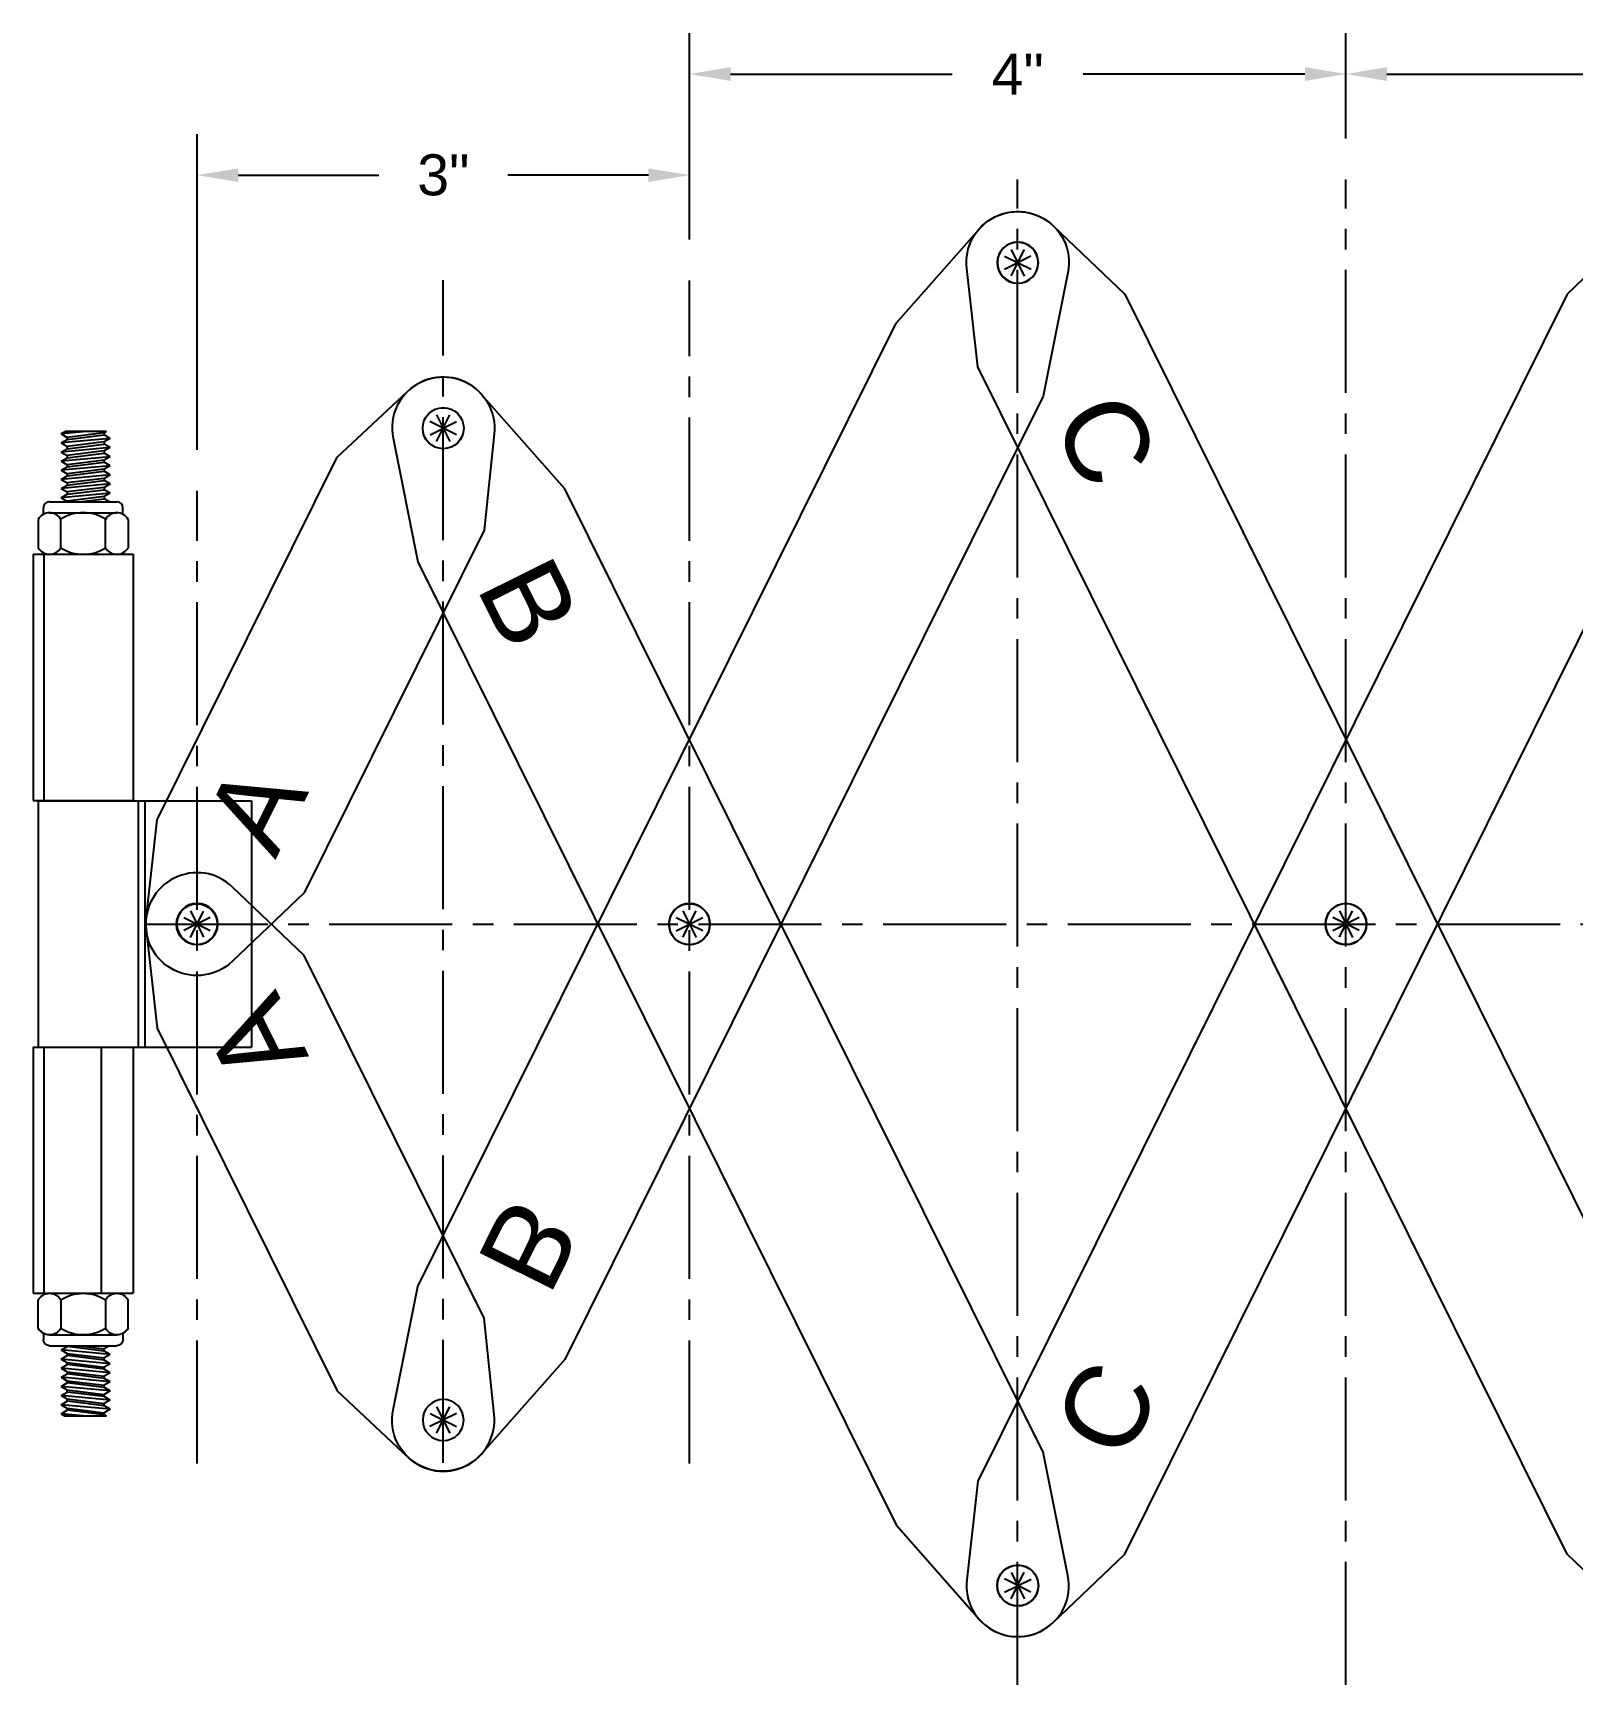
# Model space of a CAD drawing. Header units: inches. Extents: x 0 to 34.5, y -15.8 to 21.6.
# Drawn here: x 12.35 to 21.73, y 11.52 to 21.59 of the extents above; entities that cross this region are included whole.
import ezdxf

# ---------------------------------------------------------------- set-up
doc = ezdxf.new("R2010")
doc.units = ezdxf.units.IN
doc.header["$MEASUREMENT"] = 0
doc.linetypes.add('CENTER2', pattern=[1.125, 0.75, -0.125, 0.125, -0.125])
for name, color, linetype in [('Anchors', 4, 'Continuous'), ('Conditions', 1, 'Continuous'), ('Dimensions', 3, 'Continuous'), ('Text', 2, 'Continuous')]:
    doc.layers.add(name, color=color, linetype=linetype)
doc.styles.add('Arial', font='arial.ttf')
doc.dimstyles.new('Arial', dxfattribs={"dimtxt": 0.25, "dimasz": 0.25, "dimexe": 0.25, "dimexo": 0.25, "dimgap": 0.25, "dimtad": 0, "dimtih": 1, "dimtoh": 1, "dimdec": 4, "dimzin": 0, "dimdsep": 46, "dimlunit": 4, "dimtxsty": 'Arial', "dimcen": 0.25, "dimadec": 0, "dimazin": 0, "dimtfac": 1, "dimtdec": 4, "dimtofl": 0, "dimtmove": 0, "dimatfit": 3, "dimfxl": 0, "dimfrac": 2, "dimtolj": 1, "dimtzin": 0, "dimarcsym": 0})

# ---------------------------------------------------------------- blocks, each defined once
blk = doc.blocks.new('*D11')
at = {"layer": 'Defpoints', "color": 0}
for p in [(16.346, 20.726), (16.346, 20.083), (13.346, 18.802)]:
    blk.add_point(p, dxfattribs=at)
at = {"layer": 'Dimensions', "color": 0, "lineweight": -2}
for p, q in [((13.346, 19.052), (13.346, 20.976)), ((16.346, 20.333), (16.346, 20.976)), ((13.596, 20.726), (14.452, 20.726)), ((16.096, 20.726), (15.239, 20.726))]:
    blk.add_line(p, q, dxfattribs=at)
at = {"layer": 'Dimensions', "color": 0}
for points in [[(13.596, 20.767), (13.596, 20.684), (13.346, 20.726)], [(16.096, 20.767), (16.096, 20.684), (16.346, 20.726)]]:
    blk.add_solid(points, dxfattribs=at)
at = {"layer": 'Dimensions', "color": 0, "insert": (14.846, 20.726), "char_height": 0.25, "attachment_point": 5, "style": 'Arial'}
blk.add_mtext('\\A1;3"', dxfattribs=at)
blk = doc.blocks.new('HLN516S')
at = {"layer": 'Anchors'}
for p, q in [((-0.205, 0.32), (0.205, 0.32)), ((-0.274, 0.213), (-0.274, 0.04)), ((-0.242, 0.244), (-0.242, 0.283)), ((-0.205, 0.253), (0.205, 0.253)), ((-0.137, 0.04), (-0.137, 0.213)), ((0.137, 0.04), (0.137, 0.213)), ((0.242, 0.244), (0.242, 0.283)), ((0.274, 0.213), (0.274, 0.04)), ((-0.205, 0), (0.205, 0))]:
    blk.add_line(p, q, dxfattribs=at)
for centre, radius, start, end in [((-0.205, 0.283), 0.037, 90, 180), ((0.205, 0.283), 0.037, 0, 90), ((-0.205, 0.175), 0.0783, 29.0208, 150.9792), ((0, 0.001), 0.253, 57.1911, 122.8089), ((0.205, 0.175), 0.0783, 29.0208, 150.9792), ((-0.205, 0.078), 0.0783, 209.0208, 330.9792), ((0, 0.253), 0.253, 237.1911, 302.8089), ((0.205, 0.078), 0.0783, 209.0208, 330.9792)]:
    blk.add_arc(centre, radius, start, end, dxfattribs=at)
blk = doc.blocks.new('BL-14B&C')
for p, q in [((71.097, 26.473), (70.487, 26.473)), ((70.487, 26.473), (70.487, 24.973)), ((71.032, 26.473), (71.032, 24.973)), ((71.097, 26.473), (71.097, 24.973)), ((71.097, 24.973), (70.487, 24.973)), ((71.067, 24.97), (69.767, 24.97)), ((69.767, 24.97), (69.767, 23.47)), ((70.417, 24.97), (70.417, 23.47)), ((70.457, 24.97), (70.457, 23.47)), ((71.067, 24.97), (71.067, 23.47)), ((71.067, 23.47), (69.767, 23.47)), ((71.097, 23.469), (70.487, 23.469)), ((70.487, 23.469), (70.487, 21.969)), ((70.682, 23.469), (70.682, 21.969)), ((71.032, 23.469), (71.032, 21.969)), ((71.097, 23.469), (71.097, 21.969)), ((71.097, 21.969), (70.487, 21.969))]:
    blk.add_line(p, q)
blk.add_circle((70.096, 24.22), 0.125)
at = {"layer": 'Anchors'}
for p, q in [((70.627, 27.18), (70.664, 27.201)), ((70.65, 27.222), (70.664, 27.214)), ((70.65, 27.222), (70.902, 27.222)), ((70.664, 27.214), (70.664, 27.201)), ((70.664, 27.214), (70.89, 27.186)), ((70.89, 27.173), (70.664, 27.201)), ((70.769, 27.222), (70.927, 27.207)), ((70.927, 27.207), (70.89, 27.186)), ((70.89, 27.186), (70.89, 27.173)), ((70.927, 27.207), (70.902, 27.222)), ((70.627, 27.18), (70.927, 27.152)), ((70.627, 27.18), (70.664, 27.158)), ((70.627, 27.124), (70.664, 27.145)), ((70.627, 27.124), (70.664, 27.103)), ((70.627, 27.124), (70.927, 27.096)), ((70.627, 27.068), (70.664, 27.09)), ((70.664, 27.158), (70.664, 27.145)), ((70.664, 27.158), (70.89, 27.131)), ((70.89, 27.117), (70.664, 27.145)), ((70.664, 27.103), (70.664, 27.09)), ((70.664, 27.103), (70.89, 27.075)), ((70.89, 27.062), (70.664, 27.09)), ((70.927, 27.152), (70.89, 27.173)), ((70.927, 27.152), (70.89, 27.131)), ((70.89, 27.131), (70.89, 27.117)), ((70.927, 27.096), (70.89, 27.117)), ((70.927, 27.096), (70.89, 27.075)), ((70.627, 27.068), (70.664, 27.047)), ((70.627, 27.068), (70.927, 27.041)), ((70.627, 27.013), (70.664, 27.034)), ((70.627, 27.013), (70.664, 26.992)), ((70.627, 27.013), (70.927, 26.985)), ((70.664, 27.047), (70.664, 27.034)), ((70.664, 27.047), (70.89, 27.019)), ((70.89, 27.006), (70.664, 27.034)), ((70.664, 26.992), (70.664, 26.979)), ((70.664, 26.992), (70.89, 26.964)), ((70.89, 27.075), (70.89, 27.062)), ((70.927, 27.041), (70.89, 27.062)), ((70.927, 27.041), (70.89, 27.019)), ((70.89, 27.019), (70.89, 27.006)), ((70.927, 26.985), (70.89, 27.006)), ((70.927, 26.985), (70.89, 26.964)), ((70.627, 26.957), (70.664, 26.979)), ((70.627, 26.957), (70.664, 26.936)), ((70.627, 26.957), (70.927, 26.93)), ((70.627, 26.902), (70.664, 26.923)), ((70.627, 26.902), (70.664, 26.881)), ((70.627, 26.902), (70.927, 26.874)), ((70.89, 26.951), (70.664, 26.979)), ((70.664, 26.936), (70.664, 26.923)), ((70.664, 26.936), (70.89, 26.908)), ((70.89, 26.895), (70.664, 26.923)), ((70.89, 26.964), (70.89, 26.951)), ((70.927, 26.93), (70.89, 26.951)), ((70.927, 26.93), (70.89, 26.908)), ((70.89, 26.908), (70.89, 26.895)), ((70.927, 26.874), (70.89, 26.895)), ((70.627, 26.846), (70.664, 26.867)), ((70.627, 26.846), (70.664, 26.825)), ((70.627, 26.846), (70.927, 26.818)), ((70.632, 26.793), (70.664, 26.812)), ((70.664, 26.881), (70.664, 26.867)), ((70.664, 26.881), (70.89, 26.853)), ((70.89, 26.84), (70.664, 26.867)), ((70.664, 26.825), (70.664, 26.812)), ((70.664, 26.825), (70.89, 26.797)), ((70.817, 26.793), (70.664, 26.812)), ((70.927, 26.874), (70.89, 26.853)), ((70.89, 26.853), (70.89, 26.84)), ((70.927, 26.818), (70.89, 26.84)), ((70.927, 26.818), (70.89, 26.797)), ((70.89, 26.797), (70.89, 26.793)), ((70.632, 21.649), (70.664, 21.63)), ((70.817, 21.649), (70.664, 21.63)), ((70.89, 21.645), (70.89, 21.649)), ((70.627, 21.596), (70.927, 21.624)), ((70.627, 21.596), (70.664, 21.617)), ((70.627, 21.596), (70.664, 21.575)), ((70.627, 21.54), (70.927, 21.568)), ((70.627, 21.54), (70.664, 21.562)), ((70.664, 21.617), (70.89, 21.645)), ((70.664, 21.617), (70.664, 21.63)), ((70.89, 21.602), (70.664, 21.575)), ((70.664, 21.562), (70.89, 21.589)), ((70.664, 21.562), (70.664, 21.575)), ((70.89, 21.547), (70.664, 21.519)), ((70.927, 21.624), (70.89, 21.645)), ((70.927, 21.624), (70.89, 21.602)), ((70.89, 21.589), (70.89, 21.602)), ((70.927, 21.568), (70.89, 21.589)), ((70.927, 21.568), (70.89, 21.547)), ((70.89, 21.534), (70.89, 21.547)), ((70.627, 21.54), (70.664, 21.519)), ((70.627, 21.485), (70.927, 21.513)), ((70.627, 21.485), (70.664, 21.506)), ((70.627, 21.485), (70.664, 21.464)), ((70.627, 21.429), (70.927, 21.457)), ((70.627, 21.429), (70.664, 21.45)), ((70.664, 21.506), (70.89, 21.534)), ((70.664, 21.506), (70.664, 21.519)), ((70.89, 21.491), (70.664, 21.464)), ((70.664, 21.45), (70.89, 21.478)), ((70.664, 21.45), (70.664, 21.464)), ((70.927, 21.513), (70.89, 21.534)), ((70.927, 21.513), (70.89, 21.491)), ((70.89, 21.478), (70.89, 21.491)), ((70.927, 21.457), (70.89, 21.478)), ((70.927, 21.457), (70.89, 21.436)), ((70.627, 21.429), (70.664, 21.408)), ((70.627, 21.374), (70.927, 21.401)), ((70.627, 21.374), (70.664, 21.395)), ((70.627, 21.374), (70.664, 21.352)), ((70.627, 21.318), (70.927, 21.346)), ((70.89, 21.436), (70.664, 21.408)), ((70.664, 21.395), (70.89, 21.423)), ((70.664, 21.395), (70.664, 21.408)), ((70.89, 21.38), (70.664, 21.352)), ((70.664, 21.339), (70.89, 21.367)), ((70.664, 21.339), (70.664, 21.352)), ((70.89, 21.423), (70.89, 21.436)), ((70.927, 21.401), (70.89, 21.423)), ((70.927, 21.401), (70.89, 21.38)), ((70.89, 21.367), (70.89, 21.38)), ((70.927, 21.346), (70.89, 21.367)), ((70.927, 21.346), (70.89, 21.325)), ((70.627, 21.318), (70.664, 21.339)), ((70.627, 21.318), (70.664, 21.297)), ((70.627, 21.263), (70.927, 21.29)), ((70.627, 21.263), (70.664, 21.284)), ((70.627, 21.263), (70.664, 21.241)), ((70.89, 21.325), (70.664, 21.297)), ((70.664, 21.284), (70.89, 21.312)), ((70.664, 21.284), (70.664, 21.297)), ((70.89, 21.269), (70.664, 21.241)), ((70.664, 21.228), (70.89, 21.256)), ((70.89, 21.312), (70.89, 21.325)), ((70.927, 21.29), (70.89, 21.312)), ((70.927, 21.29), (70.89, 21.269)), ((70.89, 21.256), (70.89, 21.269)), ((70.927, 21.235), (70.89, 21.256)), ((70.65, 21.22), (70.664, 21.228)), ((70.65, 21.22), (70.902, 21.22)), ((70.664, 21.228), (70.664, 21.241)), ((70.769, 21.22), (70.927, 21.235)), ((70.927, 21.235), (70.902, 21.22))]:
    blk.add_line(p, q, dxfattribs=at)
for p in [(70.664, 27.214), (70.664, 27.158), (70.664, 27.103), (70.664, 27.047), (70.664, 26.992), (70.664, 26.936), (70.664, 26.881), (70.664, 26.825), (70.664, 21.617), (70.664, 21.562), (70.664, 21.506), (70.664, 21.45), (70.664, 21.395), (70.664, 21.339), (70.664, 21.284), (70.664, 21.228)]:
    blk.add_point(p, dxfattribs=at)
at = {"xscale": -1}
blk.add_blockref('HLN516S', (70.792, 26.473), dxfattribs=at)
at = {"rotation": 180}
blk.add_blockref('HLN516S', (70.792, 21.969), dxfattribs=at)
blk = doc.blocks.new('A')
blk.add_lwpolyline([(3.483, 0.293, -0.700208), (3.483, -0.293), (2.93, -0.5), (0.462, -0.5), (-0.107, -0.293, -0.700208), (-0.107, 0.293), (0.462, 0.5), (2.93, 0.5)], format="xyb", close=True)
for centre in [(0, 0), (3.376, 0)]:
    blk.add_circle(centre, 0.125)
at = {"layer": 'Conditions'}
for p, q in [((-0.09, 0), (0.09, 0)), ((0, -0.09), (0, 0.09)), ((3.376, -0.09), (3.376, 0.09)), ((3.286, 0), (3.466, 0))]:
    blk.add_line(p, q, dxfattribs=at)
at = {"layer": 'Text', "insert": (0.563, 0.246), "char_height": 0.5, "attachment_point": 1, "style": 'Arial'}
blk.add_mtext('A', dxfattribs=at)
blk = doc.blocks.new('*D32')
at = {"layer": 'Defpoints', "color": 0}
for p in [(24.346, 21.342), (20.346, 20.7), (24.346, 20.083)]:
    blk.add_point(p, dxfattribs=at)
at = {"layer": 'Dimensions', "color": 0, "lineweight": -2}
for p, q in [((20.346, 20.95), (20.346, 21.592)), ((24.346, 20.333), (24.346, 21.592)), ((20.596, 21.342), (21.947, 21.342)), ((24.096, 21.342), (22.744, 21.342))]:
    blk.add_line(p, q, dxfattribs=at)
at = {"layer": 'Dimensions', "color": 0}
for points in [[(20.596, 21.384), (20.596, 21.3), (20.346, 21.342)], [(24.096, 21.384), (24.096, 21.3), (24.346, 21.342)]]:
    blk.add_solid(points, dxfattribs=at)
at = {"layer": 'Dimensions', "color": 0, "insert": (22.346, 21.342), "char_height": 0.25, "attachment_point": 5, "style": 'Arial'}
blk.add_mtext('\\A1;4"', dxfattribs=at)
blk = doc.blocks.new('*D33')
at = {"layer": 'Defpoints', "color": 0}
for p in [(20.346, 21.342), (20.346, 20.7), (16.346, 20.083)]:
    blk.add_point(p, dxfattribs=at)
at = {"layer": 'Dimensions', "color": 0, "lineweight": -2}
for p, q in [((16.346, 20.333), (16.346, 21.592)), ((20.346, 20.95), (20.346, 21.592)), ((16.596, 21.342), (17.947, 21.342)), ((20.096, 21.342), (18.744, 21.342))]:
    blk.add_line(p, q, dxfattribs=at)
at = {"layer": 'Dimensions', "color": 0}
for points in [[(16.596, 21.384), (16.596, 21.3), (16.346, 21.342)], [(20.096, 21.384), (20.096, 21.3), (20.346, 21.342)]]:
    blk.add_solid(points, dxfattribs=at)
at = {"layer": 'Dimensions', "color": 0, "insert": (18.346, 21.342), "char_height": 0.25, "attachment_point": 5, "style": 'Arial'}
blk.add_mtext('\\A1;4"', dxfattribs=at)
blk = doc.blocks.new('B')
blk.add_lwpolyline([(31.274, 47.741), (32.015, 47.542), (38.57, 47.542), (39.311, 47.741, 0.767327), (39.311, 48.343), (38.57, 48.542), (32.015, 48.542), (31.274, 48.343, 0.767327)], format="xyb", close=True)
for centre in [(31.355, 48.042), (34.73, 48.042), (39.231, 48.042)]:
    blk.add_circle(centre, 0.125)
at = {"layer": 'Conditions'}
for p, q in [((31.355, 47.952), (31.355, 48.132)), ((34.73, 47.952), (34.73, 48.132)), ((39.231, 47.952), (39.231, 48.132)), ((31.265, 48.042), (31.445, 48.042)), ((34.64, 48.042), (34.82, 48.042)), ((39.141, 48.042), (39.321, 48.042))]:
    blk.add_line(p, q, dxfattribs=at)
at = {"layer": 'Text', "insert": (32.308, 48.288), "char_height": 0.5, "attachment_point": 1, "style": 'Arial'}
blk.add_mtext('B', dxfattribs=at)
blk = doc.blocks.new('C')
blk.add_lwpolyline([(40.462, 44.18, 0.700208), (40.462, 44.767), (39.894, 44.973), (31.816, 44.973), (31.248, 44.767, 0.700208), (31.248, 44.18), (31.816, 43.973), (39.894, 43.973)], format="xyb", close=True)
for centre in [(31.355, 44.473), (35.855, 44.473), (40.356, 44.473)]:
    blk.add_circle(centre, 0.125)
at = {"layer": 'Conditions'}
for p, q in [((31.355, 44.383), (31.355, 44.563)), ((35.855, 44.383), (35.855, 44.563)), ((40.356, 44.383), (40.356, 44.563)), ((31.265, 44.473), (31.445, 44.473)), ((35.765, 44.473), (35.945, 44.473)), ((40.266, 44.473), (40.446, 44.473))]:
    blk.add_line(p, q, dxfattribs=at)
at = {"layer": 'Text', "insert": (32.308, 44.719), "char_height": 0.5, "attachment_point": 1, "style": 'Arial'}
blk.add_mtext('C', dxfattribs=at)

msp = doc.modelspace()

# ---------------------------------------------------------------- linework, layer by layer
at = {"linetype": 'CENTER2'}
for p, q in [((18.34563, 11.52334), (18.34563, 20.6996)), ((20.34563, 11.52334), (20.34563, 20.6996)), ((14.84563, 12.87645), (14.84563, 20.08662)), ((16.34563, 12.87294), (16.34563, 20.08312)), ((16.34563, 12.87294), (16.34563, 20.08312)), ((13.34563, 12.87294), (13.34563, 18.80238)), ((13.02563, 16.16077), (27.66563, 16.16077))]:
    msp.add_line(p, q, dxfattribs=at)

# ---------------------------------------------------------------- block references
at = {"layer": 'Conditions', "color": 7, "xscale": -1}
for name, p, rotation in [('B', (-42.12782, 6.41173), 243.6025270432477), ('C', (44.2498, 68.04546), 116.3877999612427), ('A', (13.34461, 16.16212), 116.3872500317183)]:
    msp.add_blockref(name, p, dxfattribs=dict(at, rotation=rotation))
at = {"layer": 'Conditions', "color": 7}
for name, p, rotation in [('C', (44.2498, -35.72392), 63.61220003875732), ('A', (13.34461, 16.15941), 63.61274996828162), ('B', (-42.12782, 25.9098), 296.3974729567522)]:
    msp.add_blockref(name, p, dxfattribs=dict(at, rotation=rotation))
at = {"layer": 'Conditions', "xscale": -1}
msp.add_blockref('BL-14B&C', (83.44307, -8.05834), dxfattribs=at)

# ---------------------------------------------------------------- dimensions: what is measured, and where the dimension line sits
at = {"layer": 'Dimensions'}
for base, p1, p2, picture, middle in [((20.34563, 21.342), (16.34563, 20.08312), (20.34563, 20.6996), '*D33', (18.34563, 21.342)), ((24.34563, 21.342), (20.34563, 20.6996), (24.34563, 20.08312), '*D32', (22.34563, 21.342)), ((16.34563, 20.72551), (13.34563, 18.80238), (16.34563, 20.08312), '*D11', (14.84563, 20.72551))]:
    dim = msp.add_linear_dim(base=base, p1=p1, p2=p2, dimstyle='Arial', override={"dimpost": ''}, dxfattribs=at)
    dim.commit()
    dim.dimension.update_dxf_attribs({"geometry": picture, "text_midpoint": middle})

doc.saveas('drawing.dxf')
